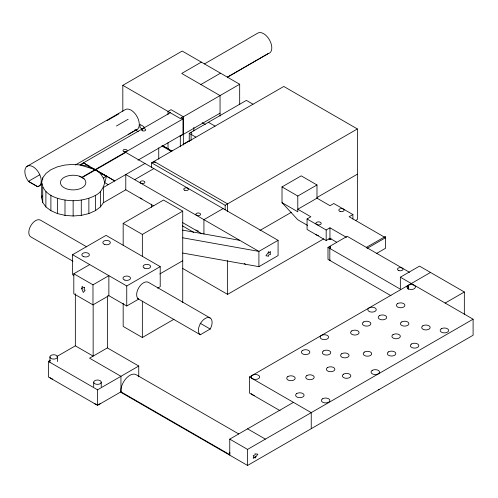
<?xml version="1.0" encoding="UTF-8"?>
<svg xmlns="http://www.w3.org/2000/svg" width="498" height="498" viewBox="0 0 498 498"><rect width="100%" height="100%" fill="white"/><g stroke="black" fill="none" stroke-linecap="round" stroke-linejoin="round"><path stroke-width="0.75" d="M50.342 360.272L48.368 361.411L48.368 376.949L97.552 405.347L120.946 391.845L120.946 376.307L89.565 358.187L107.369 347.909L138.749 366.024L138.749 376.805M103.528 202.537L100.384 206.919L95.386 210.679L88.868 213.567L81.28 215.379L73.138 216.001L64.995 215.379L57.407 213.567L50.889 210.679L45.891 206.919L42.747 202.537L41.676 197.837L41.676 182.567L42.747 177.867L45.891 173.485L50.889 169.725L57.407 166.836L64.995 165.025L73.138 164.402L81.286 165.031L89.634 166.407L88.874 166.842L95.186 169.613L88.874 166.842M41.676 197.837L42.137 195.82M114.727 180.923L106.485 176.161L100.384 173.485L95.554 169.855L106.485 176.161C104.611 183.55 103.105 191.817 95.379 195.415C88.544 199.076 80.838 200.563 73.138 200.731C61.092 200.414 43.836 196.691 41.676 182.567M101.019 173.005L100.384 173.485L103.709 178.67M81.286 165.031L83.471 162.846L89.634 166.407M252.337 375.311L251.77 375.741A4.233 2.446 0 0 0 254.702 379.37A4.233 2.446 0 0 0 259.607 376.538A4.233 2.446 0 0 0 253.32 374.845L252.579 375.175M321.26 335.521L320.693 335.951A4.233 2.446 0 0 0 323.625 339.58A4.233 2.446 0 0 0 328.531 336.748A4.233 2.446 0 0 0 322.243 335.054L321.503 335.378M368.925 308.001L368.358 308.43A4.233 2.446 0 0 0 371.29 312.059A4.233 2.446 0 0 0 376.195 309.227A4.233 2.446 0 0 0 369.908 307.534L369.167 307.864M122.819 111.259L122.819 85.332L182.187 51.057L239.681 84.249L239.681 104.692M201.354 62.119L181.72 73.455L220.048 95.579L220.048 116.146M42.417 183.992L37.705 186.738L28.392 181.359A11.61 6.704 60 0 1 26.904 166.413L124.942 109.809A11.61 6.704 60 0 1 137.236 116.906A11.61 6.704 60 0 1 135.749 130.134L75.31 165.025M204.454 63.912L257.472 33.298A11.597 6.692 60 0 1 269.742 40.388A11.597 6.692 60 0 1 268.266 53.603L227.331 77.234M107.095 120.641L118.854 113.849M116.414 126.019L128.173 119.227M28.392 181.359L39.828 174.73M200.887 84.517L220.514 73.181M128.173 134.485L136.919 129.374M227.262 77.215L268.266 53.541M170.633 112.523L79.885 164.919L95.162 169.625M239.681 84.249L180.313 118.524L122.819 85.332M138.039 160.138L183.021 134.167L183.021 118.904L81.896 177.282L79.487 176.217A12.705 7.333 0 0 0 60.625 181.297A12.705 7.333 0 0 0 75.341 189.794A12.705 7.333 0 0 0 84.137 178.9L79.487 176.161M81.902 177.282L82.288 177.512L125.782 152.4M106.485 176.161L103.528 177.867L104.599 182.567L108.234 184.671M179.983 135.923L180.313 136.11L220.048 113.171M189.259 141.581L189.259 133.315L246.373 100.391L252.984 104.207M144.955 163.469L103.379 187.472L103.385 202.736L125.782 189.806L153.415 205.761M161.981 145.995L171.044 151.23L172.389 150.458M183.115 144.264L189.819 140.392M125.782 189.806L125.782 174.537L134.672 179.672L153.845 168.604M123.174 245.259L123.174 223.365L163.556 200.053L182.729 211.121L182.729 302.572M73.885 275.487L72.571 274.728L72.571 254.696L106.049 235.367L160.219 266.642L160.219 286.674L157.605 288.18M138.562 299.174L126.741 306.002L108.869 295.681L92.983 304.857L73.81 293.789L73.81 273.757L89.696 264.587M123.174 223.365L142.347 234.434L182.729 211.121M151.573 167.291L151.573 162.79L225.171 205.276L357.377 128.951L357.377 219.444L355.354 220.608M223.104 208.587L203.925 219.655L203.925 234.16M73.81 273.757L92.983 284.831L108.869 275.655L108.869 295.681M307.577 225.42L297.798 219.774L282.017 202.655L282.017 186.918L301.197 175.844L316.983 184.957L316.983 198.167L297.798 209.241L310.839 216.773L307.067 218.952L307.067 229.478L326.178 240.515L330.13 238.231L330.13 239.438M72.571 254.696L126.741 285.97L160.219 266.642M159.846 273.937L182.729 260.728M282.017 186.918L297.798 196.031L316.983 184.957M259.863 230.493L291.473 212.241M317.027 197.488L357.377 174.194M56.921 356.475L75.341 345.836L93.151 356.114L93.151 304.795M182.729 253.04L258.904 266.66L278.077 255.592L278.077 240.329L258.904 251.397L182.729 237.795M307.067 218.952L326.178 229.983L329.95 227.804L346.508 237.365M352.908 219.064L352.908 214.551L349.129 216.73L384.867 237.365M123.174 303.195L123.174 326.439L142.347 337.507L173.983 319.243M182.76 268.497L227.586 294.374L323.75 238.853M328.767 238.853L329.95 239.538L331.114 238.872M390.942 295.694L327.989 259.352L327.989 247.382L347.168 236.307L409.53 272.313M48.368 361.411L97.552 389.81L138.749 366.024M137.678 298.57L200.314 334.743L210.193 329.016M367.014 248.44L385.533 237.745M376.27 253.619L385.533 248.278L385.533 236.407L366.347 247.382M327.989 247.382L400.348 289.157L400.348 277.193L419.528 266.119L464.335 291.99L464.335 314.375M280.113 410.713L249.461 393.022L249.461 376.974L430.496 272.45M445.156 303.064L464.335 291.99M229.759 455.172L229.759 439.13L293.44 402.359M229.759 439.13L247.562 449.408L473.1 319.193L473.1 335.241L247.562 465.456L120.946 392.356L120.946 389.399A12.718 7.346 -60 0 1 127.314 377.229A12.718 7.346 -60 0 1 136.645 375.006L238.741 433.951M155.339 162.167L151.573 162.79L283.779 86.459L357.377 128.951M182.598 230.126L239.731 240.329M162.055 145.79L168.013 148.784L171.044 151.23M208.438 122.29L215.049 126.106M202.132 122.601L205.251 124.407M352.908 214.551L333.797 203.514L330.018 205.699L316.983 198.167M181.067 117.777L183.021 118.904M189.259 133.315L195.87 137.131M183.021 134.167L183.345 134.36M282.017 202.655L297.798 211.768L297.798 196.031M400.348 277.193L473.1 319.193M142.609 129.1L140.05 127.619L140.05 124.425L143.891 126.641L143.891 127.918M329.95 238.337L336.573 242.159M134.902 129.673L138.257 131.609M162.834 145.796L171.897 151.031M153.994 161.396L227.586 203.881L227.586 211.55M125.39 152.176L278.077 240.329M134.672 179.672L258.904 251.397L258.904 266.66M83.471 162.846L114.752 180.905M182.336 222.457L201.97 233.792M182.349 225.806L193.722 232.367M244.201 263.523L245.483 264.264M28.392 181.334L37.705 186.713A11.61 6.704 60 0 0 39.193 173.509A11.61 6.704 60 0 0 26.904 166.413M200.128 323.221L210.193 329.035A9.717 5.609 -60 0 0 210.081 317.948L148.336 282.298A9.717 5.609 -60 0 0 138.674 287.875A9.717 5.609 -60 0 0 138.562 299.093M86.745 246.859L40.419 220.11A9.661 5.578 -60 0 0 30.826 225.65A9.661 5.578 -60 0 0 30.683 236.805L72.976 261.226M249.461 376.974L311.244 412.643L311.244 428.691M247.562 428.846L265.372 439.13M120.946 391.845L229.759 454.662L229.759 452.221M82.288 177.512L84.137 178.85M408.329 289.07L408.329 285.248L409.076 284.924A4.233 2.446 0 0 1 415.363 286.618A4.233 2.446 0 0 1 410.458 289.45A4.233 2.446 0 0 1 407.52 285.815L408.092 285.391L408.092 289.207M329.95 227.804L329.95 239.538M326.178 229.983L326.178 240.515M247.562 449.408L247.562 465.456M227.586 260.628L227.586 294.374M225.171 205.276L225.171 209.783M193.846 127.401L193.846 130.993M191.089 140.386L191.089 134.373A2.583 1.494 0 0 0 191.089 132.263M183.345 145.005L183.345 116.769L171.044 109.672L168.013 111.421L168.013 114.478M180.313 136.11L180.313 146.761M168.013 142.702L168.013 148.784M158.744 147.887L158.744 159.186M151.573 204.174L151.573 207.261M142.347 234.434L142.347 256.327M142.347 301.091L142.347 337.507M126.741 285.97L126.741 306.002M107.369 295.806L107.369 347.909M101.237 382.196A3.766 2.173 0 0 1 95.585 384.076A3.766 2.173 0 0 1 95.585 380.31A3.766 2.173 0 0 1 101.237 382.196L101.237 386.815M100.384 191.649L100.384 206.919M97.552 389.81L97.552 405.347M95.379 195.415L95.386 210.679M93.705 382.196L93.705 386.815M92.983 284.831L92.983 304.857M88.868 198.297L88.868 213.567M81.28 200.115L81.28 215.379M75.341 293.739L75.341 345.836M73.138 200.731L73.138 216.001M64.995 200.115L64.995 215.379M57.457 356.923A3.766 2.173 0 0 1 51.811 358.803A3.766 2.173 0 0 1 51.811 355.037A3.766 2.173 0 0 1 57.457 356.923L57.457 361.542M57.407 198.297L57.407 213.567M50.889 195.415L50.889 210.679M49.925 356.923L49.925 362.314M45.891 191.649L45.891 206.919M42.747 177.867L42.747 179.392M42.747 187.273L42.747 202.537M330.224 260.093A2.583 1.494 0 0 1 329.813 260.404L329.813 246.329A2.583 1.494 0 0 1 329.813 248.44M318.552 235.473A2.664 1.538 0 0 1 315.981 234.334M200.314 334.743A9.717 5.609 -60 0 1 200.42 323.526A9.717 5.609 -60 0 1 210.081 317.948M378.941 389.361A4.233 2.446 0 0 1 378.268 389.872M254.341 395.375A4.233 2.446 0 0 1 251.347 393.644M100.733 403.312A3.766 2.173 0 0 1 98.442 404.326M96.494 404.326A3.766 2.173 0 0 1 94.209 403.312M52.72 379.046A3.766 2.173 0 0 1 50.055 377.509M198.241 230.96A2.359 1.363 0 0 1 195.963 229.952M141.918 198.833A2.359 1.363 0 0 1 140.249 197.868M268.771 251.851L268.54 253.227L270.576 251.515L270.19 253.146L270.563 254.329L268.565 255.038L268.665 256.196L265.913 255.779L268.771 251.851M255.219 456.716L254.988 458.092L257.846 454.17L254.957 453.827L255.194 454.904L253.196 455.62L253.569 456.803L253.183 458.428L255.219 456.716M84.511 287.688L84.056 289.805L85.146 290.259L83.322 292.444L81.386 288.006L82.45 288.871L82.052 286.331L83.284 287.452L84.511 287.688M302.51 350.499L301.944 350.928A4.233 2.446 0 0 0 304.876 354.557A4.233 2.446 0 0 0 309.781 351.725A4.233 2.446 0 0 0 303.494 350.032L302.51 350.499M287.85 376.6L287.284 377.03A4.233 2.446 0 0 0 290.216 380.659A4.233 2.446 0 0 0 295.121 377.826A4.233 2.446 0 0 0 288.834 376.133L287.85 376.6M323.426 350.959L322.86 351.383A4.233 2.446 0 0 0 325.792 355.018A4.233 2.446 0 0 0 330.697 352.186A4.233 2.446 0 0 0 324.41 350.492L323.426 350.959M363.515 322.025L362.942 322.455A4.233 2.446 0 0 0 365.881 326.084A4.233 2.446 0 0 0 370.786 323.252A4.233 2.446 0 0 0 364.492 321.559L363.515 322.025M351.744 330.946L351.171 331.375A4.233 2.446 0 0 0 354.109 335.005A4.233 2.446 0 0 0 359.014 332.172A4.233 2.446 0 0 0 352.721 330.479L351.744 330.946M379.352 315.738L378.779 316.162A4.233 2.446 0 0 0 381.717 319.797A4.233 2.446 0 0 0 386.622 316.965A4.233 2.446 0 0 0 380.329 315.271L379.352 315.738M397.56 303.668L396.993 304.091A4.233 2.446 0 0 0 399.925 307.727A4.233 2.446 0 0 0 404.83 304.888A4.233 2.446 0 0 0 398.543 303.195L397.56 303.668M306.861 375.61L306.295 376.04A4.233 2.446 0 0 0 309.227 379.669A4.233 2.446 0 0 0 314.138 376.837A4.233 2.446 0 0 0 307.845 375.143L306.861 375.61M341.728 353.761L341.161 354.19A4.233 2.446 0 0 0 344.093 357.819A4.233 2.446 0 0 0 348.998 354.987A4.233 2.446 0 0 0 342.711 353.294L341.728 353.761M327.51 367.605L326.943 368.034A4.233 2.446 0 0 0 329.875 371.67A4.233 2.446 0 0 0 334.781 368.831A4.233 2.446 0 0 0 328.493 367.138L327.51 367.605M296.746 393.582L296.173 394.005A4.233 2.446 0 0 0 299.105 397.641A4.233 2.446 0 0 0 304.017 394.808A4.233 2.446 0 0 0 297.723 393.115L296.746 393.582M401.544 322.019L400.971 322.449A4.233 2.446 0 0 0 403.903 326.078A4.233 2.446 0 0 0 408.814 323.246A4.233 2.446 0 0 0 402.521 321.552L401.544 322.019M364.362 352.105L363.789 352.534A4.233 2.446 0 0 0 366.727 356.163A4.233 2.446 0 0 0 371.633 353.331A4.233 2.446 0 0 0 365.339 351.638L364.362 352.105M393.015 334.675L392.449 335.104A4.233 2.446 0 0 0 395.381 338.733A4.233 2.446 0 0 0 400.286 335.901A4.233 2.446 0 0 0 393.999 334.208L393.015 334.675M343.489 374.21L342.923 374.639A4.233 2.446 0 0 0 345.855 378.268A4.233 2.446 0 0 0 350.76 375.436A4.233 2.446 0 0 0 344.473 373.743L343.489 374.21M322.523 398.83L321.951 399.253A4.233 2.446 0 0 0 324.889 402.888A4.233 2.446 0 0 0 329.794 400.056A4.233 2.446 0 0 0 323.507 398.363L322.523 398.83M422.821 325.841L422.254 326.265A4.233 2.446 0 0 0 425.186 329.9A4.233 2.446 0 0 0 430.091 327.062A4.233 2.446 0 0 0 423.804 325.368L422.821 325.841M388.471 351.93L387.898 352.354A4.233 2.446 0 0 0 390.83 355.989A4.233 2.446 0 0 0 395.742 353.157A4.233 2.446 0 0 0 389.448 351.457L388.471 351.93M372.168 370.444L371.601 370.873A4.233 2.446 0 0 0 374.533 374.502A4.233 2.446 0 0 0 379.445 371.67A4.233 2.446 0 0 0 373.151 369.977L372.168 370.444M411.479 344.025L410.912 344.454A4.233 2.446 0 0 0 413.844 348.083A4.233 2.446 0 0 0 418.756 345.251A4.233 2.446 0 0 0 412.462 343.558L411.479 344.025M441.309 328.798L440.742 329.228A4.233 2.446 0 0 0 443.674 332.863A4.233 2.446 0 0 0 448.58 330.025A4.233 2.446 0 0 0 442.292 328.331L441.309 328.798M398.867 270.588A2.764 1.594 0 0 0 403.007 269.206A2.764 1.594 0 0 0 398.867 267.824A2.764 1.594 0 0 0 398.867 270.588M317.22 224.735A2.664 1.538 0 0 0 321.222 223.403A2.664 1.538 0 0 0 317.22 222.071A2.664 1.538 0 0 0 317.22 224.735M340.134 211.457A2.664 1.538 0 0 0 344.124 210.125A2.664 1.538 0 0 0 340.134 208.793A2.664 1.538 0 0 0 340.134 211.457M142.204 130.663A2.048 1.183 0 0 0 145.634 130.134A2.048 1.183 0 0 0 143.119 128.683A2.048 1.183 0 0 0 142.204 130.663M104.704 244.474A3.766 2.173 0 0 0 110.351 242.594A3.766 2.173 0 0 0 104.704 240.708A3.766 2.173 0 0 0 104.704 244.474M144.196 268.055A3.766 2.173 0 0 0 150.496 267.077A3.766 2.173 0 0 0 145.883 264.419A3.766 2.173 0 0 0 144.196 268.055M124.855 280.113A3.766 2.173 0 0 0 130.507 278.233A3.766 2.173 0 0 0 124.855 276.346A3.766 2.173 0 0 0 124.855 280.113M83.726 256.694A3.766 2.173 0 0 0 89.379 254.808A3.766 2.173 0 0 0 83.726 252.928A3.766 2.173 0 0 0 83.726 256.694M197.059 215.51A2.359 1.363 0 0 0 200.601 214.333A2.359 1.363 0 0 0 197.059 213.15A2.359 1.363 0 0 0 197.059 215.51M184.447 190.155A2.359 1.363 0 0 0 188.4 189.545A2.359 1.363 0 0 0 185.505 187.877A2.359 1.363 0 0 0 184.447 190.155M141.351 183.426A2.359 1.363 0 0 0 144.893 182.249A2.359 1.363 0 0 0 141.351 181.067A2.359 1.363 0 0 0 141.351 183.426M124.039 151.591A2.048 1.183 0 0 0 127.115 150.57A2.048 1.183 0 0 0 124.039 149.543A2.048 1.183 0 0 0 124.039 151.591"/></g></svg>
